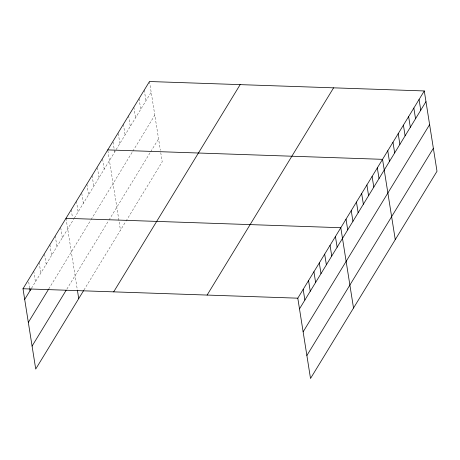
<?xml version="1.0" encoding="UTF-8"?>
<svg xmlns="http://www.w3.org/2000/svg" width="460" height="460" viewBox="0 0 460 460"><rect width="100%" height="100%" fill="white"/><g stroke="black" fill="none" stroke-linecap="round" stroke-linejoin="round"><path stroke-width="0.34" stroke-dasharray="2.3 1.72" d="M31.504 288.282L74.031 218.598M74.405 217.988L115.77 150.213M116.144 149.603L151.173 92.207M48.76 288.943L90.712 220.202M91.086 219.592L132.451 151.817M132.825 151.202L154.813 115.178M66.844 289.127L108.623 220.668M108.997 220.058L150.362 152.283M150.736 151.673L158.562 138.851M83.938 290.047L125.678 221.662M126.051 221.053L162.202 161.822L160.488 151.012M149.483 81.518L160.385 150.334M144.262 90.062L145.958 100.751M139.046 98.612L140.743 109.302M133.831 107.163L135.522 117.852M128.61 115.707L130.306 126.396M123.395 124.257L125.085 134.947M118.283 133.475L119.87 143.497M113.068 142.019L114.229 149.373M114.339 150.04L114.655 152.041M107.847 150.57L120.462 230.207M102.632 159.12L104.219 169.142M97.416 167.664L99.004 177.686M92.092 175.547L93.782 186.237M86.871 184.092L88.567 194.787M81.759 193.309L83.352 203.331M76.44 201.192L78.131 211.882M71.219 209.737L72.387 217.091M66.004 218.287L77.332 289.811M60.731 227.763L62.324 237.785M55.252 235.905L56.948 246.594M49.875 244.708L51.572 255.398M44.608 254.184L46.195 264.207M39.129 262.327L40.819 273.016M33.752 271.13L35.443 281.825M28.692 281.945L29.647 287.954"/><path stroke-width="0.69" d="M83.57 290.657L35.719 369.052L23 288.748L149.483 81.518L424.281 90.948L437 171.252L310.517 378.482L297.798 298.178L424.281 90.948M24.69 299.437L31.142 288.868M28.33 322.408L48.398 289.53M32.079 346.081L66.125 290.3M113.683 291.858L240.166 84.629M207.115 295.067L333.598 87.831M299.494 308.867L425.971 101.637M303.128 331.838L429.611 124.608M306.877 355.511L433.36 148.281M107.743 149.902L382.542 159.333L395.261 239.637M66.004 218.287L340.803 227.717L353.522 308.027M23 288.748L297.798 298.178M419.066 99.492L420.756 110.181M413.845 108.042L415.541 118.732M408.629 116.593L410.32 127.282M403.409 125.137L405.105 135.826M398.193 133.688L399.889 144.377M392.978 142.238L394.668 152.927M387.757 150.782L389.453 161.471M377.327 167.883L379.017 178.572M372.105 176.427L373.802 187.117M366.89 184.977L368.581 195.667M361.669 193.522L363.365 204.217M356.454 202.072L358.15 212.761M351.239 210.623L352.929 221.312M346.018 219.167L347.714 229.862M335.426 236.526L337.122 247.215M330.05 245.335L331.746 256.024M324.674 254.138L326.37 264.828M319.303 262.947L320.994 273.637M313.927 271.756L315.617 282.446M308.551 280.56L310.241 291.255M303.174 289.369L304.865 300.058M77.441 290.49L78.723 298.597M29.75 288.627L30.067 290.628"/></g></svg>
